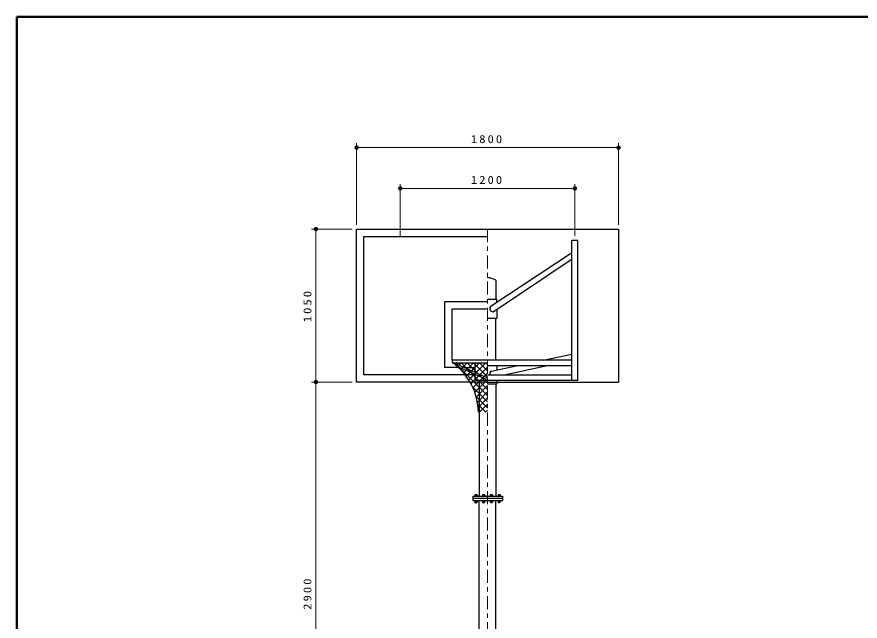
# Model space of a CAD drawing. Units: millimetres on the paper, scale 1:30. Extents: x -385 to 344, y -5 to 267.
# Drawn here: x -385 to -191.8, y 128.7 to 267 of the extents above; entities that cross this region are included whole.
import ezdxf

# ---------------------------------------------------------------- set-up
doc = ezdxf.new("R2010")
doc.units = ezdxf.units.MM
doc.linetypes.add('USER2', pattern=[6, 3, -1, 1, -1])
doc.layers.add('1_30', color=7, linetype='Continuous', lineweight=13)
doc.layers.add('NAKAMURA図枠', color=7, linetype='Continuous', lineweight=13)
doc.styles.add('ＭＳ ゴシック', font='')
doc.styles.get('ＭＳ ゴシック').set_extended_font_data('MS Gothic')

# ---------------------------------------------------------------- blocks, each defined once
blk = doc.blocks.new('filled_dot')
at = {"color": 0, "linetype": 'Continuous', "lineweight": -2, "const_width": 1.25}
blk.add_lwpolyline([(-0.625, 0, 1), (0.625, 0, 1)], format="xyb", close=True, dxfattribs=at)

msp = doc.modelspace()

# ---------------------------------------------------------------- linework, layer by layer
at = {"layer": '1_30'}
for p, q in [((-307.156, 219.4), (-307.156, 238.066)), ((-247.156, 219.4), (-247.156, 238.066)), ((-307.156, 237.066), (-247.156, 237.066)), ((-297.156, 216.9), (-297.156, 228.733)), ((-257.156, 216.9), (-257.156, 228.733)), ((-297.156, 227.733), (-257.156, 227.733)), ((-308.156, 218.4), (-317.49, 218.4)), ((-316.49, 183.4), (-316.49, 218.4)), ((-308.156, 183.4), (-317.49, 183.4)), ((-316.49, 86.733), (-316.49, 183.4))]:
    msp.add_line(p, q, dxfattribs=at)
at = {"layer": '1_30', "lineweight": 25}
for p, q in [((-307.156, 218.4), (-277.156, 218.4)), ((-307.156, 183.4), (-307.156, 218.4)), ((-277.156, 218.4), (-247.156, 218.4)), ((-247.156, 218.4), (-247.156, 183.4)), ((-305.49, 185.066), (-305.49, 216.733)), ((-305.49, 216.733), (-277.156, 216.733)), ((-257.823, 183.733), (-257.823, 215.9)), ((-257.823, 215.9), (-256.49, 215.9)), ((-256.49, 183.733), (-256.49, 215.9)), ((-276.309, 200.837), (-257.903, 212.984)), ((-275.886, 199.493), (-257.743, 211.579)), ((-275.251, 206.733), (-275.251, 202.331)), ((-277.156, 201.733), (-286.99, 201.733)), ((-286.99, 201.733), (-286.99, 186.733)), ((-277.156, 202.331), (-275.04, 202.331)), ((-275.04, 201.675), (-275.04, 202.331)), ((-277.156, 200.066), (-285.323, 200.066)), ((-285.323, 200.066), (-285.323, 188.4)), ((-275.04, 200.057), (-275.04, 197.998)), ((-277.156, 197.998), (-275.04, 197.998)), ((-275.251, 188.4), (-275.251, 197.998)), ((-264.386, 188.4), (-257.853, 189.798)), ((-277.156, 188.4), (-285.323, 188.4)), ((-277.156, 187.733), (-284.99, 187.733)), ((-284.84, 187.618), (-284.725, 187.733)), ((-284.581, 187.733), (-277.156, 180.309)), ((-283.87, 187.023), (-284.079, 187.733)), ((-284.071, 186.973), (-283.311, 187.733)), ((-283.539, 187.314), (-283.662, 187.733)), ((-283.351, 186.279), (-281.897, 187.733)), ((-283.166, 187.733), (-277.156, 181.723)), ((-282.68, 185.536), (-280.483, 187.733)), ((-282.058, 184.744), (-279.068, 187.733)), ((-281.752, 187.733), (-277.156, 183.137)), ((-281.486, 183.901), (-277.654, 187.733)), ((-280.338, 187.733), (-277.156, 184.551)), ((-279.99, 185.616), (-279.99, 187.733)), ((-278.924, 187.733), (-277.156, 185.966)), ((-277.51, 187.733), (-277.156, 187.38)), ((-257.823, 188.4), (-277.156, 188.4)), ((-257.823, 188.343), (-257.793, 188.349)), ((-283.506, 186.733), (-286.99, 186.733)), ((-283.687, 186.813), (-283.607, 186.733)), ((-283.685, 186.812), (-277.156, 183.926)), ((-283.354, 187.103), (-277.156, 184.363)), ((-282.517, 186.733), (-279.99, 186.733)), ((-280.967, 183.006), (-277.156, 186.817)), ((-257.823, 187.066), (-277.156, 187.066)), ((-276.26, 185.858), (-270.614, 187.066)), ((-275.04, 187.066), (-275.04, 186.119)), ((-273.366, 185.021), (-263.796, 187.066)), ((-279.99, 185.066), (-305.49, 185.066)), ((-280.504, 182.055), (-277.156, 185.402)), ((-280.101, 181.043), (-277.156, 183.988)), ((-279.99, 183.733), (-279.99, 185.178)), ((-277.156, 183.733), (-279.99, 183.733)), ((-277.156, 185.021), (-257.823, 185.021)), ((-256.49, 183.733), (-277.156, 183.733)), ((-275.04, 183.733), (-275.04, 182.998)), ((-277.156, 183.4), (-307.156, 183.4)), ((-280.663, 182.401), (-277.156, 178.894)), ((-279.764, 179.966), (-277.156, 182.574)), ((-279.061, 183.4), (-279.061, 157.233)), ((-277.156, 183.4), (-247.156, 183.4)), ((-277.156, 182.998), (-275.04, 182.998)), ((-275.251, 182.998), (-275.251, 157.233)), ((-279.811, 180.135), (-277.156, 177.48)), ((-279.503, 178.813), (-277.156, 181.16)), ((-279.329, 177.573), (-277.156, 179.746)), ((-279.423, 178.332), (-277.555, 176.465)), ((-279.023, 176.465), (-277.156, 178.331)), ((-279.274, 176.77), (-278.969, 176.465)), ((-277.609, 176.465), (-277.156, 176.917)), ((-280.561, 157.233), (-280.561, 156.233)), ((-280.561, 157.233), (-273.751, 157.233)), ((-273.751, 156.733), (-280.561, 156.733)), ((-280.07, 157.55), (-280.07, 157.249)), ((-279.62, 157.566), (-280.003, 157.566)), ((-279.936, 157.249), (-279.936, 157.55)), ((-279.686, 157.249), (-279.686, 157.55)), ((-279.553, 157.55), (-279.553, 157.249)), ((-278.3, 157.55), (-278.3, 157.249)), ((-277.85, 157.566), (-278.233, 157.566)), ((-278.166, 157.249), (-278.166, 157.55)), ((-277.916, 157.249), (-277.916, 157.55)), ((-277.783, 157.55), (-277.783, 157.249)), ((-276.53, 157.55), (-276.53, 157.249)), ((-276.08, 157.566), (-276.463, 157.566)), ((-276.396, 157.249), (-276.396, 157.55)), ((-276.146, 157.249), (-276.146, 157.55)), ((-276.013, 157.55), (-276.013, 157.249)), ((-274.76, 157.55), (-274.76, 157.249)), ((-274.31, 157.566), (-274.693, 157.566)), ((-274.626, 157.249), (-274.626, 157.55)), ((-274.376, 157.249), (-274.376, 157.55)), ((-274.243, 157.55), (-274.243, 157.249)), ((-273.751, 157.233), (-273.751, 156.233)), ((-280.561, 156.233), (-273.751, 156.233)), ((-280.07, 156.217), (-280.07, 155.916)), ((-279.62, 155.9), (-280.003, 155.9)), ((-279.978, 155.751), (-279.978, 155.9)), ((-279.661, 155.854), (-279.961, 155.854)), ((-279.661, 155.814), (-279.961, 155.814)), ((-279.661, 155.774), (-279.961, 155.774)), ((-279.661, 155.735), (-279.961, 155.735)), ((-279.936, 155.916), (-279.936, 156.217)), ((-279.686, 155.916), (-279.686, 156.217)), ((-279.645, 155.751), (-279.645, 155.9)), ((-279.553, 156.217), (-279.553, 155.916)), ((-279.061, 66.733), (-279.061, 156.233)), ((-278.3, 156.217), (-278.3, 155.916)), ((-277.85, 155.9), (-278.233, 155.9)), ((-278.208, 155.751), (-278.208, 155.9)), ((-277.891, 155.854), (-278.191, 155.854)), ((-277.891, 155.814), (-278.191, 155.814)), ((-277.891, 155.774), (-278.191, 155.774)), ((-277.891, 155.735), (-278.191, 155.735)), ((-278.166, 155.916), (-278.166, 156.217)), ((-277.916, 155.916), (-277.916, 156.217)), ((-277.875, 155.751), (-277.875, 155.9)), ((-277.783, 156.217), (-277.783, 155.916)), ((-276.53, 156.217), (-276.53, 155.916)), ((-276.08, 155.9), (-276.463, 155.9)), ((-276.438, 155.751), (-276.438, 155.9)), ((-276.121, 155.854), (-276.421, 155.854)), ((-276.121, 155.814), (-276.421, 155.814)), ((-276.121, 155.774), (-276.421, 155.774)), ((-276.121, 155.735), (-276.421, 155.735)), ((-276.396, 155.916), (-276.396, 156.217)), ((-276.146, 155.916), (-276.146, 156.217)), ((-276.105, 155.751), (-276.105, 155.9)), ((-276.013, 156.217), (-276.013, 155.916)), ((-275.251, 66.733), (-275.251, 156.233)), ((-274.76, 156.217), (-274.76, 155.916)), ((-274.31, 155.9), (-274.693, 155.9)), ((-274.668, 155.751), (-274.668, 155.9)), ((-274.351, 155.854), (-274.651, 155.854)), ((-274.351, 155.814), (-274.651, 155.814)), ((-274.351, 155.774), (-274.651, 155.774)), ((-274.351, 155.735), (-274.651, 155.735)), ((-274.626, 155.916), (-274.626, 156.217)), ((-274.376, 155.916), (-274.376, 156.217)), ((-274.335, 155.751), (-274.335, 155.9)), ((-274.243, 156.217), (-274.243, 155.916))]:
    msp.add_line(p, q, dxfattribs=at)
at = {"layer": '1_30', "color": 211, "linetype": 'USER2'}
msp.add_line((-277.156, 218.4), (-277.156, 66.733), dxfattribs=at)
at = {"layer": '1_30', "lineweight": 25}
for centre, radius, start, end in [((-277.156, 203.471), 3.778, 59.7189, 90.00029), ((-275.95, 200.211), 0.721, 119.87356, 275.10362), ((-284.99, 188.066), 0.333, 90, 270), ((-293.778, 176.18), 14.516, 1.12488, 52.74081), ((-283.55, 187.117), 0.333, 196.39085, 246.14548), ((-283.219, 187.408), 0.333, 196.39349, 246.14741), ((-275.939, 185.202), 0.73, 116.09672, 194.35105), ((-280.003, 157.422), 0.145, 62.56955, 117.43045), ((-280.003, 157.378), 0.145, 242.56955, 297.43045), ((-279.811, 157.078), 0.488, 75.17105, 104.83035), ((-279.811, 157.721), 0.488, 255.16965, 284.82895), ((-279.62, 157.422), 0.145, 62.56955, 117.43045), ((-279.62, 157.378), 0.145, 242.56955, 297.43045), ((-278.233, 157.422), 0.145, 62.56955, 117.43045), ((-278.233, 157.378), 0.145, 242.56955, 297.43045), ((-278.041, 157.078), 0.488, 75.17105, 104.83035), ((-278.041, 157.721), 0.488, 255.16965, 284.82895), ((-277.85, 157.422), 0.145, 62.56955, 117.43045), ((-277.85, 157.378), 0.145, 242.56955, 297.43045), ((-276.463, 157.422), 0.145, 62.56955, 117.43045), ((-276.463, 157.378), 0.145, 242.56955, 297.43045), ((-276.271, 157.078), 0.488, 75.17105, 104.83035), ((-276.271, 157.721), 0.488, 255.16965, 284.82895), ((-276.08, 157.422), 0.145, 62.56955, 117.43045), ((-276.08, 157.378), 0.145, 242.56955, 297.43045), ((-274.693, 157.422), 0.145, 62.56955, 117.43045), ((-274.693, 157.378), 0.145, 242.56955, 297.43045), ((-274.501, 157.078), 0.488, 75.17105, 104.83035), ((-274.501, 157.721), 0.488, 255.16965, 284.82895), ((-274.31, 157.422), 0.145, 62.56955, 117.43045), ((-274.31, 157.378), 0.145, 242.56955, 297.43045), ((-280.003, 156.088), 0.145, 62.56955, 117.43045), ((-280.003, 156.044), 0.145, 242.56955, 297.43045), ((-279.961, 155.87), 0.0167, 180, 270), ((-279.961, 155.831), 0.0167, 180, 270), ((-279.961, 155.791), 0.0167, 180, 270), ((-279.961, 155.751), 0.0167, 180, 270), ((-279.811, 155.745), 0.488, 75.17105, 104.83035), ((-279.811, 156.388), 0.488, 255.16965, 284.82895), ((-279.62, 156.088), 0.145, 62.56955, 117.43045), ((-279.62, 156.044), 0.145, 242.56955, 297.43045), ((-279.661, 155.87), 0.0167, 270, 0), ((-279.661, 155.831), 0.0167, 270, 0), ((-279.661, 155.791), 0.0167, 270, 0), ((-279.661, 155.751), 0.0167, 270, 0), ((-278.233, 156.088), 0.145, 62.56955, 117.43045), ((-278.233, 156.044), 0.145, 242.56955, 297.43045), ((-278.191, 155.87), 0.0167, 180, 270), ((-278.191, 155.831), 0.0167, 180, 270), ((-278.191, 155.791), 0.0167, 180, 270), ((-278.191, 155.751), 0.0167, 180, 270), ((-278.041, 155.745), 0.488, 75.17105, 104.83035), ((-278.041, 156.388), 0.488, 255.16965, 284.82895), ((-277.85, 156.088), 0.145, 62.56955, 117.43045), ((-277.85, 156.044), 0.145, 242.56955, 297.43045), ((-277.891, 155.87), 0.0167, 270, 0), ((-277.891, 155.831), 0.0167, 270, 0), ((-277.891, 155.791), 0.0167, 270, 0), ((-277.891, 155.751), 0.0167, 270, 0), ((-276.463, 156.088), 0.145, 62.56955, 117.43045), ((-276.463, 156.044), 0.145, 242.56955, 297.43045), ((-276.421, 155.87), 0.0167, 180, 270), ((-276.421, 155.831), 0.0167, 180, 270), ((-276.421, 155.791), 0.0167, 180, 270), ((-276.421, 155.751), 0.0167, 180, 270), ((-276.271, 155.745), 0.488, 75.17105, 104.83035), ((-276.271, 156.388), 0.488, 255.16965, 284.82895), ((-276.08, 156.088), 0.145, 62.56955, 117.43045), ((-276.08, 156.044), 0.145, 242.56955, 297.43045), ((-276.121, 155.87), 0.0167, 270, 0), ((-276.121, 155.831), 0.0167, 270, 0), ((-276.121, 155.791), 0.0167, 270, 0), ((-276.121, 155.751), 0.0167, 270, 0), ((-274.693, 156.088), 0.145, 62.56955, 117.43045), ((-274.693, 156.044), 0.145, 242.56955, 297.43045), ((-274.651, 155.87), 0.0167, 180, 270), ((-274.651, 155.831), 0.0167, 180, 270), ((-274.651, 155.791), 0.0167, 180, 270), ((-274.651, 155.751), 0.0167, 180, 270), ((-274.501, 155.745), 0.488, 75.17105, 104.83035), ((-274.501, 156.388), 0.488, 255.16965, 284.82895), ((-274.31, 156.088), 0.145, 62.56955, 117.43045), ((-274.31, 156.044), 0.145, 242.56955, 297.43045), ((-274.351, 155.87), 0.0167, 270, 0), ((-274.351, 155.831), 0.0167, 270, 0), ((-274.351, 155.791), 0.0167, 270, 0), ((-274.351, 155.751), 0.0167, 270, 0)]:
    msp.add_arc(centre, radius, start, end, dxfattribs=at)
at = {"layer": 'NAKAMURA図枠', "lineweight": 50}
for p, q in [((-385, 267), (-385, 0)), ((0, 267), (-385, 267))]:
    msp.add_line(p, q, dxfattribs=at)

# ---------------------------------------------------------------- block references
at = {"layer": '1_30', "xscale": 0.4, "yscale": 0.4}
for p in [(-307.156, 237.066), (-297.156, 227.733)]:
    msp.add_blockref('filled_dot', p, dxfattribs=at)
for p, rotation in [((-247.156, 237.066), 180), ((-257.156, 227.733), 180), ((-316.49, 218.4), 270), ((-316.49, 183.4), 90), ((-316.49, 183.4), 270)]:
    msp.add_blockref('filled_dot', p, dxfattribs=dict(at, rotation=rotation))

# ---------------------------------------------------------------- texts
at = {"layer": '1_30', "char_height": 1.833, "attachment_point": 8, "style": 'ＭＳ ゴシック'}
for s, insert in [('\\T1.33;\\W1.15;1800', (-277.156, 238.066)), ('\\T1.33;\\W1.15;1200', (-277.156, 228.733))]:
    msp.add_mtext(s, dxfattribs=dict(at, insert=insert))
at = {"layer": '1_30', "char_height": 1.833, "attachment_point": 8, "rotation": 90, "style": 'ＭＳ ゴシック'}
for s, insert in [('\\T1.33;\\W1.15;1050', (-317.49, 200.9)), ('\\T1.33;\\W1.15;2900', (-317.49, 135.066))]:
    msp.add_mtext(s, dxfattribs=dict(at, insert=insert))

doc.saveas('drawing.dxf')
